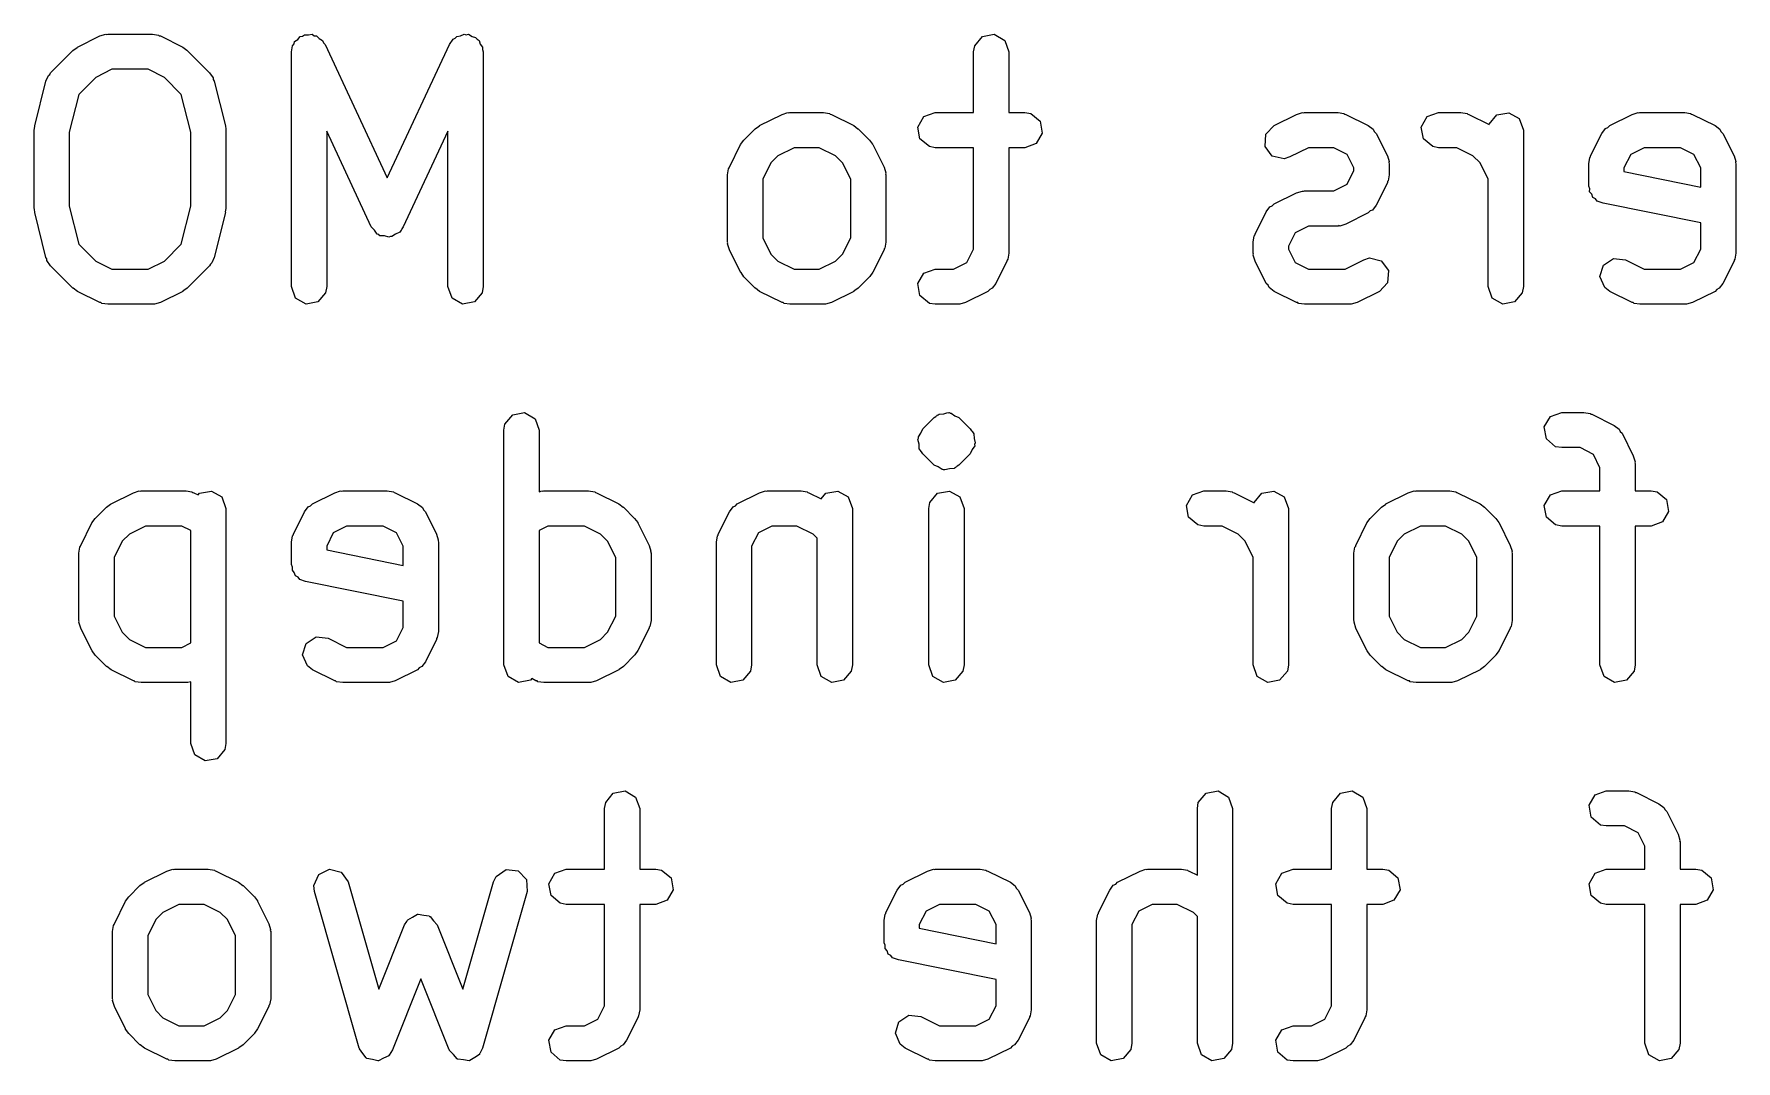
# Model space of a CAD drawing. Extents: x 127.8 to 175.4, y -127 to -66.7.
# Drawn here: x 146.93 to 154.18, y -107.68 to -103.31 of the extents above; entities that cross this region are included whole.
import ezdxf

# ---------------------------------------------------------------- set-up
doc = ezdxf.new("R2010")
doc.units = 0
doc.layers.add('BLACK', color=7, linetype='CONTINUOUS')

msp = doc.modelspace()

# ---------------------------------------------------------------- linework, layer by layer
at = {"layer": 'BLACK', "linetype": 'CONTINUOUS'}
for p, q in [((147.116, -103.364), (147.211, -103.316)), ((147.211, -103.316), (147.236, -103.309)), ((147.236, -103.309), (147.24, -103.31)), ((147.24, -103.31), (147.245, -103.308)), ((147.245, -103.308), (147.435, -103.308)), ((147.435, -103.308), (147.461, -103.313)), ((147.461, -103.313), (147.464, -103.316)), ((147.464, -103.316), (147.469, -103.316)), ((147.469, -103.316), (147.564, -103.364)), ((148.054, -103.331), (148.064, -103.318)), ((148.064, -103.318), (148.074, -103.317)), ((148.074, -103.317), (148.082, -103.311)), ((148.082, -103.311), (148.099, -103.312)), ((148.099, -103.312), (148.115, -103.309)), ((148.115, -103.309), (148.123, -103.315)), ((148.123, -103.315), (148.133, -103.315)), ((148.133, -103.315), (148.145, -103.327)), ((148.145, -103.327), (148.159, -103.335)), ((148.715, -103.33), (148.724, -103.326)), ((148.724, -103.326), (148.731, -103.318)), ((148.731, -103.318), (148.747, -103.316)), ((148.747, -103.316), (148.762, -103.309)), ((148.762, -103.309), (148.771, -103.311)), ((148.771, -103.311), (148.781, -103.309)), ((148.781, -103.309), (148.796, -103.318)), ((148.796, -103.318), (148.811, -103.322)), ((148.811, -103.322), (148.817, -103.33)), ((150.936, -103.358), (150.969, -103.318)), ((150.969, -103.318), (151.019, -103.309)), ((151.019, -103.309), (151.064, -103.335)), ((147.001, -103.473), (147.096, -103.378)), ((147.096, -103.378), (147.115, -103.365)), ((147.115, -103.365), (147.116, -103.364)), ((147.564, -103.364), (147.582, -103.377)), ((147.582, -103.377), (147.583, -103.378)), ((147.583, -103.378), (147.678, -103.473)), ((148.027, -103.383), (148.031, -103.358)), ((148.027, -104.383), (148.027, -103.383)), ((148.031, -103.358), (148.038, -103.35)), ((148.038, -103.35), (148.04, -103.34)), ((148.04, -103.34), (148.054, -103.331)), ((148.159, -103.335), (148.163, -103.345)), ((148.163, -103.345), (148.17, -103.352)), ((148.17, -103.352), (148.435, -103.92)), ((148.435, -103.92), (148.7, -103.352)), ((148.7, -103.352), (148.715, -103.33)), ((148.817, -103.33), (148.826, -103.335)), ((148.826, -103.335), (148.831, -103.351)), ((148.831, -103.351), (148.841, -103.364)), ((148.841, -103.364), (148.84, -103.374)), ((148.84, -103.374), (148.843, -103.383)), ((148.843, -103.383), (148.843, -104.383)), ((150.931, -103.383), (150.936, -103.358)), ((150.931, -103.642), (150.931, -103.383)), ((151.064, -103.335), (151.081, -103.383)), ((151.081, -103.383), (151.081, -103.642)), ((147.262, -103.458), (147.194, -103.493)), ((147.417, -103.458), (147.262, -103.458)), ((147.486, -103.493), (147.417, -103.458)), ((146.934, -103.699), (146.981, -103.508)), ((146.981, -103.508), (146.992, -103.484)), ((146.992, -103.484), (146.998, -103.48)), ((146.998, -103.48), (147.001, -103.473)), ((147.194, -103.493), (147.122, -103.565)), ((147.558, -103.565), (147.486, -103.493)), ((147.678, -103.473), (147.693, -103.495)), ((147.693, -103.495), (147.694, -103.502)), ((147.694, -103.502), (147.698, -103.508)), ((147.698, -103.508), (147.746, -103.699)), ((147.122, -103.565), (147.081, -103.726)), ((147.598, -103.726), (147.558, -103.565)), ((150.02, -103.697), (150.116, -103.65)), ((150.116, -103.65), (150.141, -103.642)), ((150.141, -103.642), (150.145, -103.643)), ((150.145, -103.643), (150.149, -103.642)), ((150.149, -103.642), (150.292, -103.642)), ((150.292, -103.642), (150.318, -103.646)), ((150.318, -103.646), (150.321, -103.649)), ((150.321, -103.649), (150.326, -103.65)), ((150.326, -103.65), (150.421, -103.697)), ((150.694, -103.704), (150.72, -103.659)), ((150.72, -103.659), (150.768, -103.642)), ((150.768, -103.642), (150.931, -103.642)), ((151.081, -103.642), (151.149, -103.642)), ((151.149, -103.642), (151.175, -103.646)), ((151.175, -103.646), (151.214, -103.679)), ((151.214, -103.679), (151.223, -103.73)), ((152.211, -103.697), (152.306, -103.65)), ((152.306, -103.65), (152.331, -103.642)), ((152.331, -103.642), (152.336, -103.643)), ((152.336, -103.643), (152.34, -103.642)), ((152.34, -103.642), (152.483, -103.642)), ((152.483, -103.642), (152.508, -103.646)), ((152.508, -103.646), (152.512, -103.649)), ((152.512, -103.649), (152.516, -103.65)), ((152.516, -103.65), (152.611, -103.697)), ((152.837, -103.704), (152.863, -103.659)), ((152.863, -103.659), (152.911, -103.642)), ((152.911, -103.642), (153.006, -103.642)), ((153.006, -103.642), (153.032, -103.646)), ((153.032, -103.646), (153.035, -103.649)), ((153.035, -103.649), (153.04, -103.65)), ((153.04, -103.65), (153.126, -103.693)), ((153.126, -103.691), (153.159, -103.652)), ((153.159, -103.652), (153.21, -103.643)), ((153.21, -103.643), (153.254, -103.668)), ((153.254, -103.668), (153.272, -103.717)), ((153.64, -103.697), (153.735, -103.65)), ((153.735, -103.65), (153.76, -103.642)), ((153.76, -103.642), (153.764, -103.643)), ((153.764, -103.643), (153.768, -103.642)), ((153.768, -103.642), (153.959, -103.642)), ((153.959, -103.642), (153.984, -103.646)), ((153.984, -103.646), (153.988, -103.649)), ((153.988, -103.649), (153.992, -103.65)), ((153.992, -103.65), (154.088, -103.697)), ((146.931, -103.717), (146.934, -103.702)), ((146.931, -104.05), (146.931, -103.717)), ((146.934, -103.702), (146.934, -103.699)), ((147.081, -103.726), (147.081, -104.041)), ((147.598, -104.041), (147.598, -103.726)), ((147.746, -103.699), (147.747, -103.713)), ((147.747, -103.713), (147.748, -103.717)), ((147.748, -103.717), (147.748, -104.05)), ((148.367, -104.129), (148.177, -103.721)), ((148.177, -103.721), (148.177, -104.383)), ((148.693, -103.721), (148.503, -104.129)), ((148.693, -104.383), (148.693, -103.721)), ((149.939, -103.778), (149.953, -103.76)), ((149.953, -103.759), (150.001, -103.711)), ((149.953, -103.76), (149.953, -103.759)), ((150.001, -103.711), (150.019, -103.698)), ((150.019, -103.698), (150.02, -103.697)), ((150.421, -103.697), (150.439, -103.711)), ((150.439, -103.711), (150.44, -103.711)), ((150.44, -103.711), (150.488, -103.759)), ((150.488, -103.759), (150.501, -103.777)), ((150.703, -103.754), (150.694, -103.704)), ((150.743, -103.787), (150.703, -103.754)), ((151.223, -103.73), (151.197, -103.774)), ((152.173, -103.786), (152.176, -103.734)), ((152.176, -103.734), (152.211, -103.697)), ((152.611, -103.697), (152.632, -103.713)), ((152.632, -103.713), (152.637, -103.723)), ((152.637, -103.723), (152.645, -103.731)), ((152.645, -103.731), (152.693, -103.826)), ((152.846, -103.754), (152.837, -103.704)), ((152.886, -103.787), (152.846, -103.754)), ((153.126, -103.693), (153.126, -103.691)), ((153.272, -103.717), (153.272, -104.383)), ((153.558, -103.826), (153.606, -103.731)), ((153.606, -103.731), (153.622, -103.71)), ((153.622, -103.71), (153.632, -103.705)), ((153.632, -103.705), (153.64, -103.697)), ((154.088, -103.697), (154.108, -103.713)), ((154.108, -103.713), (154.113, -103.723)), ((154.113, -103.723), (154.121, -103.731)), ((154.121, -103.731), (154.169, -103.826)), ((149.892, -103.874), (149.939, -103.778)), ((150.098, -103.826), (150.068, -103.856)), ((150.167, -103.792), (150.098, -103.826)), ((150.274, -103.792), (150.167, -103.792)), ((150.343, -103.826), (150.274, -103.792)), ((150.373, -103.856), (150.343, -103.826)), ((150.501, -103.777), (150.502, -103.778)), ((150.502, -103.778), (150.55, -103.874)), ((150.768, -103.792), (150.743, -103.787)), ((150.931, -103.792), (150.768, -103.792)), ((150.931, -104.223), (150.931, -103.792)), ((151.149, -103.792), (151.081, -103.792)), ((151.081, -103.792), (151.081, -104.241)), ((151.197, -103.774), (151.149, -103.792)), ((152.203, -103.827), (152.173, -103.786)), ((152.253, -103.839), (152.203, -103.827)), ((152.278, -103.831), (152.253, -103.839)), ((152.357, -103.792), (152.278, -103.831)), ((152.465, -103.792), (152.357, -103.792)), ((152.522, -103.82), (152.465, -103.792)), ((152.55, -103.877), (152.522, -103.82)), ((152.693, -103.826), (152.7, -103.851)), ((152.911, -103.792), (152.886, -103.787)), ((152.989, -103.792), (152.911, -103.792)), ((153.057, -103.826), (152.989, -103.792)), ((153.088, -103.856), (153.057, -103.826)), ((153.55, -103.86), (153.555, -103.834)), ((153.555, -103.834), (153.558, -103.83)), ((153.558, -103.83), (153.558, -103.826)), ((153.729, -103.82), (153.7, -103.877)), ((153.786, -103.792), (153.729, -103.82)), ((153.941, -103.792), (153.786, -103.792)), ((153.998, -103.82), (153.941, -103.792)), ((154.027, -103.877), (153.998, -103.82)), ((154.169, -103.826), (154.176, -103.851)), ((149.884, -103.907), (149.888, -103.882)), ((149.884, -104.193), (149.884, -103.907)), ((149.888, -103.882), (149.891, -103.878)), ((149.891, -103.878), (149.892, -103.874)), ((150.068, -103.856), (150.034, -103.925)), ((150.408, -103.925), (150.373, -103.856)), ((150.55, -103.874), (150.557, -103.899)), ((150.557, -103.899), (150.556, -103.903)), ((150.556, -103.903), (150.558, -103.907)), ((150.558, -103.907), (150.558, -104.193)), ((152.522, -103.947), (152.55, -103.889)), ((152.55, -103.889), (152.55, -103.877)), ((152.7, -103.907), (152.696, -103.933)), ((152.7, -103.851), (152.699, -103.855)), ((152.699, -103.855), (152.7, -103.86)), ((152.7, -103.86), (152.7, -103.907)), ((153.122, -103.925), (153.088, -103.856)), ((153.55, -103.955), (153.55, -103.86)), ((153.7, -103.877), (153.7, -103.893)), ((153.7, -103.893), (154.027, -103.959)), ((154.027, -103.959), (154.027, -103.877)), ((154.176, -103.851), (154.175, -103.855)), ((154.175, -103.855), (154.177, -103.86)), ((154.177, -103.86), (154.177, -104.241)), ((150.034, -103.925), (150.034, -104.175)), ((150.408, -104.175), (150.408, -103.925)), ((152.306, -103.983), (152.331, -103.976)), ((152.331, -103.976), (152.336, -103.977)), ((152.336, -103.977), (152.34, -103.975)), ((152.34, -103.975), (152.465, -103.975)), ((152.465, -103.975), (152.522, -103.947)), ((152.693, -103.941), (152.645, -104.036)), ((152.696, -103.933), (152.693, -103.936)), ((152.693, -103.936), (152.693, -103.941)), ((153.122, -104.383), (153.122, -103.925)), ((153.555, -103.966), (153.55, -103.955)), ((153.554, -103.979), (153.555, -103.966)), ((153.563, -103.99), (153.554, -103.979)), ((146.933, -104.053), (146.931, -104.05)), ((147.081, -104.041), (147.122, -104.202)), ((147.558, -104.202), (147.598, -104.041)), ((147.748, -104.05), (147.745, -104.065)), ((152.177, -104.064), (152.193, -104.043)), ((152.193, -104.043), (152.203, -104.039)), ((152.203, -104.039), (152.211, -104.031)), ((152.211, -104.031), (152.306, -103.983)), ((152.645, -104.036), (152.629, -104.057)), ((153.568, -104.003), (153.563, -103.99)), ((153.579, -104.009), (153.568, -104.003)), ((153.586, -104.019), (153.579, -104.009)), ((153.611, -104.028), (153.586, -104.019)), ((154.027, -104.112), (153.611, -104.028)), ((146.934, -104.068), (146.933, -104.053)), ((146.981, -104.259), (146.934, -104.068)), ((147.746, -104.068), (147.698, -104.259)), ((147.745, -104.065), (147.746, -104.068)), ((152.13, -104.159), (152.177, -104.064)), ((152.357, -104.125), (152.3, -104.154)), ((152.483, -104.125), (152.357, -104.125)), ((152.487, -104.123), (152.483, -104.125)), ((152.491, -104.125), (152.487, -104.123)), ((152.516, -104.117), (152.491, -104.125)), ((152.611, -104.069), (152.516, -104.117)), ((152.619, -104.061), (152.611, -104.069)), ((152.629, -104.057), (152.619, -104.061)), ((154.027, -104.223), (154.027, -104.112)), ((148.381, -104.143), (148.367, -104.129)), ((148.392, -104.159), (148.381, -104.143)), ((148.399, -104.161), (148.392, -104.159)), ((148.403, -104.166), (148.399, -104.161)), ((148.423, -104.167), (148.403, -104.166)), ((148.441, -104.172), (148.423, -104.167)), ((148.448, -104.169), (148.441, -104.172)), ((148.454, -104.17), (148.448, -104.169)), ((148.47, -104.159), (148.454, -104.17)), ((148.488, -104.151), (148.47, -104.159)), ((148.494, -104.143), (148.488, -104.151)), ((148.496, -104.141), (148.494, -104.143)), ((148.497, -104.137), (148.496, -104.141)), ((148.503, -104.129), (148.497, -104.137)), ((149.885, -104.197), (149.884, -104.193)), ((149.884, -104.201), (149.885, -104.197)), ((150.034, -104.175), (150.068, -104.244)), ((150.373, -104.244), (150.408, -104.175)), ((150.558, -104.193), (150.553, -104.219)), ((152.122, -104.193), (152.126, -104.167)), ((152.122, -104.241), (152.122, -104.193)), ((152.126, -104.167), (152.129, -104.164)), ((152.129, -104.164), (152.13, -104.159)), ((152.3, -104.154), (152.272, -104.211)), ((146.985, -104.265), (146.981, -104.259)), ((146.986, -104.272), (146.985, -104.265)), ((147.122, -104.202), (147.194, -104.274)), ((147.486, -104.274), (147.558, -104.202)), ((147.698, -104.259), (147.688, -104.282)), ((149.892, -104.226), (149.884, -104.201)), ((149.939, -104.322), (149.892, -104.226)), ((150.068, -104.244), (150.098, -104.274)), ((150.343, -104.274), (150.373, -104.244)), ((150.55, -104.226), (150.502, -104.322)), ((150.553, -104.219), (150.55, -104.222)), ((150.55, -104.222), (150.55, -104.226)), ((150.903, -104.28), (150.931, -104.223)), ((151.077, -104.266), (151.074, -104.27)), ((151.081, -104.241), (151.077, -104.266)), ((152.123, -104.245), (152.122, -104.241)), ((152.122, -104.249), (152.123, -104.245)), ((152.13, -104.274), (152.122, -104.249)), ((152.272, -104.211), (152.272, -104.223)), ((152.272, -104.223), (152.3, -104.28)), ((152.513, -104.308), (152.592, -104.269)), ((152.592, -104.269), (152.617, -104.261)), ((152.617, -104.261), (152.667, -104.273)), ((153.613, -104.291), (153.656, -104.263)), ((153.656, -104.263), (153.707, -104.269)), ((153.707, -104.269), (153.786, -104.308)), ((153.998, -104.28), (154.027, -104.223)), ((154.172, -104.266), (154.169, -104.27)), ((154.177, -104.241), (154.172, -104.266)), ((147.001, -104.294), (146.986, -104.272)), ((147.096, -104.389), (147.001, -104.294)), ((147.194, -104.274), (147.262, -104.308)), ((147.262, -104.308), (147.417, -104.308)), ((147.417, -104.308), (147.486, -104.274)), ((147.678, -104.294), (147.583, -104.389)), ((147.682, -104.287), (147.678, -104.294)), ((147.688, -104.282), (147.682, -104.287)), ((149.941, -104.323), (149.939, -104.322)), ((149.953, -104.341), (149.941, -104.323)), ((150.001, -104.389), (149.953, -104.341)), ((150.098, -104.274), (150.167, -104.308)), ((150.167, -104.308), (150.274, -104.308)), ((150.274, -104.308), (150.343, -104.274)), ((150.488, -104.341), (150.44, -104.389)), ((150.489, -104.34), (150.488, -104.341)), ((150.502, -104.322), (150.489, -104.34)), ((150.694, -104.37), (150.72, -104.326)), ((150.72, -104.326), (150.768, -104.308)), ((150.768, -104.308), (150.846, -104.308)), ((150.846, -104.308), (150.903, -104.28)), ((151.073, -104.274), (151.026, -104.369)), ((151.074, -104.27), (151.073, -104.274)), ((152.177, -104.369), (152.13, -104.274)), ((152.3, -104.28), (152.357, -104.308)), ((152.357, -104.308), (152.513, -104.308)), ((152.667, -104.273), (152.697, -104.314)), ((152.697, -104.314), (152.694, -104.366)), ((153.598, -104.34), (153.613, -104.291)), ((153.619, -104.387), (153.598, -104.34)), ((153.786, -104.308), (153.941, -104.308)), ((153.941, -104.308), (153.998, -104.28)), ((154.169, -104.274), (154.121, -104.369)), ((154.169, -104.27), (154.169, -104.274)), ((147.098, -104.389), (147.096, -104.389)), ((147.116, -104.403), (147.098, -104.389)), ((147.211, -104.45), (147.116, -104.403)), ((147.564, -104.403), (147.469, -104.45)), ((147.565, -104.402), (147.564, -104.403)), ((147.583, -104.389), (147.565, -104.402)), ((148.044, -104.432), (148.027, -104.383)), ((148.172, -104.409), (148.139, -104.448)), ((148.177, -104.383), (148.172, -104.409)), ((148.711, -104.432), (148.693, -104.383)), ((148.839, -104.409), (148.806, -104.448)), ((148.843, -104.383), (148.839, -104.409)), ((150.002, -104.389), (150.001, -104.389)), ((150.02, -104.403), (150.002, -104.389)), ((150.116, -104.45), (150.02, -104.403)), ((150.421, -104.403), (150.326, -104.45)), ((150.422, -104.402), (150.421, -104.403)), ((150.44, -104.389), (150.422, -104.402)), ((150.703, -104.421), (150.694, -104.37)), ((150.992, -104.403), (150.897, -104.45)), ((151, -104.395), (150.992, -104.403)), ((151.01, -104.39), (151, -104.395)), ((151.026, -104.369), (151.01, -104.39)), ((152.186, -104.377), (152.177, -104.369)), ((152.19, -104.387), (152.186, -104.377)), ((152.211, -104.403), (152.19, -104.387)), ((152.306, -104.45), (152.211, -104.403)), ((152.659, -104.403), (152.564, -104.45)), ((152.694, -104.366), (152.659, -104.403)), ((153.139, -104.432), (153.122, -104.383)), ((153.267, -104.409), (153.234, -104.448)), ((153.272, -104.383), (153.267, -104.409)), ((153.64, -104.403), (153.619, -104.387)), ((153.735, -104.45), (153.64, -104.403)), ((154.088, -104.403), (153.992, -104.45)), ((154.095, -104.395), (154.088, -104.403)), ((154.106, -104.39), (154.095, -104.395)), ((154.121, -104.369), (154.106, -104.39)), ((147.215, -104.451), (147.211, -104.45)), ((147.219, -104.454), (147.215, -104.451)), ((147.245, -104.458), (147.219, -104.454)), ((147.435, -104.458), (147.245, -104.458)), ((147.439, -104.457), (147.435, -104.458)), ((147.444, -104.458), (147.439, -104.457)), ((147.469, -104.45), (147.444, -104.458)), ((148.089, -104.457), (148.044, -104.432)), ((148.139, -104.448), (148.089, -104.457)), ((148.755, -104.457), (148.711, -104.432)), ((148.806, -104.448), (148.755, -104.457)), ((150.12, -104.451), (150.116, -104.45)), ((150.124, -104.454), (150.12, -104.451)), ((150.149, -104.458), (150.124, -104.454)), ((150.292, -104.458), (150.149, -104.458)), ((150.296, -104.457), (150.292, -104.458)), ((150.301, -104.458), (150.296, -104.457)), ((150.326, -104.45), (150.301, -104.458)), ((150.743, -104.454), (150.703, -104.421)), ((150.768, -104.458), (150.743, -104.454)), ((150.864, -104.458), (150.768, -104.458)), ((150.868, -104.457), (150.864, -104.458)), ((150.872, -104.458), (150.868, -104.457)), ((150.897, -104.45), (150.872, -104.458)), ((152.311, -104.451), (152.306, -104.45)), ((152.314, -104.454), (152.311, -104.451)), ((152.34, -104.458), (152.314, -104.454)), ((152.53, -104.458), (152.34, -104.458)), ((152.534, -104.457), (152.53, -104.458)), ((152.539, -104.458), (152.534, -104.457)), ((152.564, -104.45), (152.539, -104.458)), ((153.184, -104.457), (153.139, -104.432)), ((153.234, -104.448), (153.184, -104.457)), ((153.739, -104.451), (153.735, -104.45)), ((153.743, -104.454), (153.739, -104.451)), ((153.768, -104.458), (153.743, -104.454)), ((153.959, -104.458), (153.768, -104.458)), ((153.963, -104.457), (153.959, -104.458)), ((153.967, -104.458), (153.963, -104.457)), ((153.992, -104.45), (153.967, -104.458)), ((148.969, -104.928), (149.019, -104.919)), ((149.019, -104.919), (149.064, -104.945)), ((150.804, -104.924), (150.822, -104.919)), ((150.822, -104.919), (150.826, -104.92)), ((150.826, -104.92), (150.829, -104.919)), ((150.829, -104.919), (150.832, -104.921)), ((150.832, -104.921), (150.835, -104.921)), ((150.835, -104.921), (150.851, -104.932)), ((153.387, -104.936), (153.435, -104.918)), ((153.435, -104.918), (153.53, -104.918)), ((153.53, -104.918), (153.556, -104.923)), ((148.931, -104.993), (148.936, -104.968)), ((148.931, -105.993), (148.931, -104.993)), ((148.936, -104.968), (148.969, -104.928)), ((149.064, -104.945), (149.081, -104.993)), ((149.081, -104.993), (149.081, -105.256)), ((150.707, -105.006), (150.715, -104.988)), ((150.715, -104.988), (150.763, -104.94)), ((150.763, -104.94), (150.771, -104.935)), ((150.771, -104.935), (150.773, -104.932)), ((150.773, -104.932), (150.776, -104.931)), ((150.776, -104.931), (150.778, -104.928)), ((150.776, -104.931), (150.776, -104.931)), ((150.778, -104.928), (150.78, -104.928)), ((150.78, -104.928), (150.784, -104.925)), ((150.784, -104.925), (150.804, -104.924)), ((150.851, -104.932), (150.869, -104.94)), ((150.869, -104.94), (150.917, -104.988)), ((150.917, -104.988), (150.922, -104.996)), ((153.361, -104.98), (153.387, -104.936)), ((153.37, -105.031), (153.361, -104.98)), ((153.556, -104.923), (153.559, -104.926)), ((153.559, -104.926), (153.564, -104.926)), ((153.564, -104.926), (153.659, -104.974)), ((153.659, -104.974), (153.68, -104.989)), ((153.68, -104.989), (153.684, -105)), ((150.694, -105.034), (150.696, -105.028)), ((150.699, -105.053), (150.694, -105.034)), ((150.696, -105.022), (150.707, -105.006)), ((150.696, -105.028), (150.696, -105.022)), ((150.7, -105.073), (150.699, -105.053)), ((150.922, -104.996), (150.925, -104.998)), ((150.925, -104.998), (150.926, -105.001)), ((150.936, -105.06), (150.925, -105.076)), ((150.926, -105.001), (150.932, -105.009)), ((150.932, -105.009), (150.933, -105.029)), ((150.933, -105.029), (150.938, -105.048)), ((150.938, -105.048), (150.935, -105.054)), ((150.935, -105.054), (150.936, -105.06)), ((153.409, -105.064), (153.37, -105.031)), ((153.435, -105.068), (153.409, -105.064)), ((153.684, -105), (153.693, -105.007)), ((153.693, -105.007), (153.74, -105.103)), ((150.706, -105.081), (150.7, -105.073)), ((150.707, -105.084), (150.706, -105.081)), ((150.71, -105.086), (150.707, -105.084)), ((150.715, -105.094), (150.71, -105.086)), ((150.763, -105.142), (150.715, -105.094)), ((150.917, -105.094), (150.869, -105.142)), ((150.925, -105.076), (150.917, -105.094)), ((153.513, -105.068), (153.435, -105.068)), ((153.57, -105.097), (153.513, -105.068)), ((153.598, -105.154), (153.57, -105.097)), ((153.74, -105.103), (153.748, -105.128)), ((153.748, -105.128), (153.747, -105.132)), ((153.747, -105.132), (153.748, -105.136)), ((153.748, -105.136), (153.748, -105.252)), ((150.781, -105.15), (150.763, -105.142)), ((150.797, -105.161), (150.781, -105.15)), ((150.8, -105.161), (150.797, -105.161)), ((150.803, -105.162), (150.8, -105.161)), ((150.806, -105.162), (150.803, -105.162)), ((150.809, -105.163), (150.806, -105.162)), ((150.828, -105.158), (150.809, -105.163)), ((150.848, -105.157), (150.828, -105.158)), ((150.851, -105.154), (150.848, -105.157)), ((150.853, -105.154), (150.851, -105.154)), ((150.856, -105.151), (150.853, -105.154)), ((150.859, -105.15), (150.856, -105.151)), ((150.856, -105.151), (150.856, -105.151)), ((150.861, -105.147), (150.859, -105.15)), ((150.869, -105.142), (150.861, -105.147)), ((153.598, -105.252), (153.598, -105.154)), ((147.259, -105.307), (147.354, -105.26)), ((147.354, -105.26), (147.379, -105.252)), ((147.379, -105.252), (147.383, -105.253)), ((147.383, -105.253), (147.387, -105.252)), ((147.387, -105.252), (147.578, -105.252)), ((147.578, -105.252), (147.603, -105.256)), ((147.603, -105.256), (147.607, -105.259)), ((147.607, -105.259), (147.611, -105.26)), ((147.611, -105.26), (147.63, -105.269)), ((147.63, -105.269), (147.636, -105.262)), ((147.636, -105.262), (147.686, -105.253)), ((147.686, -105.253), (147.731, -105.278)), ((147.731, -105.278), (147.748, -105.327)), ((148.116, -105.307), (148.211, -105.26)), ((148.211, -105.26), (148.236, -105.252)), ((148.236, -105.252), (148.24, -105.253)), ((148.24, -105.253), (148.245, -105.252)), ((148.245, -105.252), (148.435, -105.252)), ((148.435, -105.252), (148.461, -105.256)), ((148.461, -105.256), (148.464, -105.259)), ((148.464, -105.259), (148.469, -105.26)), ((148.469, -105.26), (148.564, -105.307)), ((149.081, -105.256), (149.093, -105.252)), ((149.093, -105.252), (149.097, -105.253)), ((149.097, -105.253), (149.102, -105.252)), ((149.102, -105.252), (149.292, -105.252)), ((149.292, -105.252), (149.318, -105.256)), ((149.318, -105.256), (149.321, -105.259)), ((149.321, -105.259), (149.326, -105.26)), ((149.326, -105.26), (149.421, -105.307)), ((149.925, -105.307), (150.02, -105.26)), ((150.02, -105.26), (150.045, -105.252)), ((150.045, -105.252), (150.05, -105.253)), ((150.05, -105.253), (150.054, -105.252)), ((150.054, -105.252), (150.197, -105.252)), ((150.197, -105.252), (150.223, -105.256)), ((150.223, -105.256), (150.226, -105.259)), ((150.226, -105.259), (150.23, -105.26)), ((150.23, -105.26), (150.282, -105.286)), ((150.282, -105.286), (150.302, -105.262)), ((150.302, -105.262), (150.353, -105.253)), ((150.353, -105.253), (150.397, -105.278)), ((150.397, -105.278), (150.415, -105.327)), ((150.745, -105.301), (150.778, -105.262)), ((150.778, -105.262), (150.829, -105.253)), ((150.829, -105.253), (150.873, -105.278)), ((150.873, -105.278), (150.891, -105.327)), ((151.837, -105.314), (151.863, -105.269)), ((151.863, -105.269), (151.911, -105.252)), ((151.911, -105.252), (152.006, -105.252)), ((152.006, -105.252), (152.032, -105.256)), ((152.032, -105.256), (152.035, -105.259)), ((152.035, -105.259), (152.04, -105.26)), ((152.04, -105.26), (152.126, -105.303)), ((152.126, -105.301), (152.159, -105.262)), ((152.159, -105.262), (152.21, -105.253)), ((152.21, -105.253), (152.254, -105.278)), ((152.254, -105.278), (152.272, -105.327)), ((152.687, -105.307), (152.782, -105.26)), ((152.782, -105.26), (152.807, -105.252)), ((152.807, -105.252), (152.812, -105.253)), ((152.812, -105.253), (152.816, -105.252)), ((152.816, -105.252), (152.959, -105.252)), ((152.959, -105.252), (152.984, -105.256)), ((152.984, -105.256), (152.988, -105.259)), ((152.988, -105.259), (152.992, -105.26)), ((152.992, -105.26), (153.088, -105.307)), ((153.361, -105.314), (153.387, -105.269)), ((153.387, -105.269), (153.435, -105.252)), ((153.435, -105.252), (153.598, -105.252)), ((153.748, -105.252), (153.816, -105.252)), ((153.816, -105.252), (153.842, -105.256)), ((153.842, -105.256), (153.881, -105.289)), ((147.191, -105.369), (147.239, -105.321)), ((147.239, -105.321), (147.257, -105.308)), ((147.257, -105.308), (147.259, -105.307)), ((147.748, -105.327), (147.748, -106.327)), ((148.035, -105.436), (148.082, -105.341)), ((148.082, -105.341), (148.098, -105.32)), ((148.098, -105.32), (148.108, -105.315)), ((148.108, -105.315), (148.116, -105.307)), ((148.564, -105.307), (148.585, -105.323)), ((148.585, -105.323), (148.589, -105.333)), ((148.589, -105.333), (148.597, -105.341)), ((148.597, -105.341), (148.645, -105.436)), ((149.421, -105.307), (149.439, -105.321)), ((149.439, -105.321), (149.44, -105.321)), ((149.44, -105.321), (149.488, -105.369)), ((149.844, -105.436), (149.892, -105.341)), ((149.892, -105.341), (149.907, -105.32)), ((149.907, -105.32), (149.918, -105.315)), ((149.918, -105.315), (149.925, -105.307)), ((150.415, -105.327), (150.415, -105.993)), ((150.741, -105.327), (150.745, -105.301)), ((150.741, -105.993), (150.741, -105.327)), ((150.891, -105.327), (150.891, -105.993)), ((151.846, -105.364), (151.837, -105.314)), ((152.126, -105.303), (152.126, -105.301)), ((152.272, -105.327), (152.272, -105.993)), ((152.62, -105.369), (152.668, -105.321)), ((152.668, -105.321), (152.686, -105.308)), ((152.686, -105.308), (152.687, -105.307)), ((153.088, -105.307), (153.106, -105.321)), ((153.106, -105.321), (153.107, -105.321)), ((153.107, -105.321), (153.155, -105.369)), ((153.37, -105.364), (153.361, -105.314)), ((153.89, -105.34), (153.864, -105.384)), ((153.881, -105.289), (153.89, -105.34)), ((147.13, -105.484), (147.177, -105.388)), ((147.177, -105.388), (147.191, -105.37)), ((147.191, -105.37), (147.191, -105.369)), ((147.405, -105.402), (147.337, -105.436)), ((147.56, -105.402), (147.405, -105.402)), ((147.598, -105.421), (147.56, -105.402)), ((147.598, -105.899), (147.598, -105.421)), ((148.262, -105.402), (148.205, -105.43)), ((148.417, -105.402), (148.262, -105.402)), ((148.474, -105.43), (148.417, -105.402)), ((149.119, -105.402), (149.081, -105.421)), ((149.081, -105.421), (149.081, -105.899)), ((149.274, -105.402), (149.119, -105.402)), ((149.343, -105.436), (149.274, -105.402)), ((149.488, -105.369), (149.501, -105.387)), ((149.501, -105.387), (149.502, -105.388)), ((149.502, -105.388), (149.55, -105.484)), ((150.072, -105.402), (150.015, -105.43)), ((150.179, -105.402), (150.072, -105.402)), ((150.248, -105.436), (150.179, -105.402)), ((151.886, -105.397), (151.846, -105.364)), ((151.911, -105.402), (151.886, -105.397)), ((151.989, -105.402), (151.911, -105.402)), ((152.057, -105.436), (151.989, -105.402)), ((152.558, -105.484), (152.606, -105.388)), ((152.606, -105.388), (152.619, -105.37)), ((152.619, -105.37), (152.62, -105.369)), ((152.834, -105.402), (152.765, -105.436)), ((152.941, -105.402), (152.834, -105.402)), ((153.01, -105.436), (152.941, -105.402)), ((153.155, -105.369), (153.168, -105.387)), ((153.168, -105.387), (153.169, -105.388)), ((153.169, -105.388), (153.216, -105.484)), ((153.409, -105.397), (153.37, -105.364)), ((153.435, -105.402), (153.409, -105.397)), ((153.598, -105.402), (153.435, -105.402)), ((153.598, -105.993), (153.598, -105.402)), ((153.816, -105.402), (153.748, -105.402)), ((153.748, -105.402), (153.748, -105.993)), ((153.864, -105.384), (153.816, -105.402)), ((147.122, -105.517), (147.126, -105.492)), ((147.126, -105.492), (147.129, -105.488)), ((147.129, -105.488), (147.13, -105.484)), ((147.306, -105.466), (147.272, -105.535)), ((147.337, -105.436), (147.306, -105.466)), ((148.027, -105.47), (148.031, -105.444)), ((148.027, -105.565), (148.027, -105.47)), ((148.031, -105.444), (148.034, -105.44)), ((148.034, -105.44), (148.035, -105.436)), ((148.205, -105.43), (148.177, -105.487)), ((148.177, -105.487), (148.177, -105.503)), ((148.503, -105.487), (148.474, -105.43)), ((148.503, -105.569), (148.503, -105.487)), ((148.645, -105.436), (148.652, -105.461)), ((148.652, -105.461), (148.651, -105.465)), ((148.651, -105.465), (148.653, -105.47)), ((148.653, -105.47), (148.653, -105.851)), ((149.373, -105.466), (149.343, -105.436)), ((149.408, -105.535), (149.373, -105.466)), ((149.55, -105.484), (149.557, -105.509)), ((149.836, -105.47), (149.841, -105.444)), ((149.836, -105.993), (149.836, -105.47)), ((149.841, -105.444), (149.844, -105.44)), ((149.844, -105.44), (149.844, -105.436)), ((150.015, -105.43), (149.986, -105.487)), ((149.986, -105.487), (149.986, -105.993)), ((150.265, -105.453), (150.248, -105.436)), ((150.265, -105.993), (150.265, -105.453)), ((152.088, -105.466), (152.057, -105.436)), ((152.122, -105.535), (152.088, -105.466)), ((152.55, -105.517), (152.555, -105.492)), ((152.555, -105.492), (152.558, -105.488)), ((152.558, -105.488), (152.558, -105.484)), ((152.735, -105.466), (152.7, -105.535)), ((152.765, -105.436), (152.735, -105.466)), ((153.04, -105.466), (153.01, -105.436)), ((153.074, -105.535), (153.04, -105.466)), ((153.216, -105.484), (153.224, -105.509)), ((147.122, -105.803), (147.122, -105.517)), ((147.272, -105.535), (147.272, -105.785)), ((148.031, -105.576), (148.027, -105.565)), ((148.177, -105.503), (148.503, -105.569)), ((149.408, -105.785), (149.408, -105.535)), ((149.557, -105.509), (149.556, -105.513)), ((149.556, -105.513), (149.558, -105.517)), ((149.558, -105.517), (149.558, -105.803)), ((152.122, -105.993), (152.122, -105.535)), ((152.55, -105.803), (152.55, -105.517)), ((152.7, -105.535), (152.7, -105.785)), ((153.074, -105.785), (153.074, -105.535)), ((153.224, -105.509), (153.223, -105.513)), ((153.223, -105.513), (153.224, -105.517)), ((153.224, -105.517), (153.224, -105.803)), ((148.031, -105.589), (148.031, -105.576)), ((148.039, -105.6), (148.031, -105.589)), ((148.044, -105.613), (148.039, -105.6)), ((148.055, -105.619), (148.044, -105.613)), ((148.063, -105.629), (148.055, -105.619)), ((148.087, -105.638), (148.063, -105.629)), ((148.503, -105.722), (148.087, -105.638)), ((147.272, -105.785), (147.306, -105.854)), ((148.503, -105.833), (148.503, -105.722)), ((149.373, -105.854), (149.408, -105.785)), ((152.7, -105.785), (152.735, -105.854)), ((153.04, -105.854), (153.074, -105.785)), ((147.123, -105.807), (147.122, -105.803)), ((147.122, -105.811), (147.123, -105.807)), ((147.13, -105.836), (147.122, -105.811)), ((147.177, -105.932), (147.13, -105.836)), ((147.306, -105.854), (147.337, -105.884)), ((148.474, -105.89), (148.503, -105.833)), ((148.653, -105.851), (148.648, -105.876)), ((149.343, -105.884), (149.373, -105.854)), ((149.55, -105.836), (149.502, -105.932)), ((149.553, -105.829), (149.55, -105.832)), ((149.55, -105.832), (149.55, -105.836)), ((149.558, -105.803), (149.553, -105.829)), ((152.552, -105.807), (152.55, -105.803)), ((152.551, -105.811), (152.552, -105.807)), ((152.558, -105.836), (152.551, -105.811)), ((152.606, -105.932), (152.558, -105.836)), ((152.735, -105.854), (152.765, -105.884)), ((153.01, -105.884), (153.04, -105.854)), ((153.216, -105.836), (153.169, -105.932)), ((153.217, -105.832), (153.216, -105.836)), ((153.22, -105.829), (153.217, -105.832)), ((153.224, -105.803), (153.22, -105.829)), ((147.179, -105.933), (147.177, -105.932)), ((147.191, -105.951), (147.179, -105.933)), ((147.337, -105.884), (147.405, -105.918)), ((147.405, -105.918), (147.56, -105.918)), ((147.56, -105.918), (147.598, -105.899)), ((148.074, -105.95), (148.089, -105.901)), ((148.089, -105.901), (148.132, -105.873)), ((148.132, -105.873), (148.183, -105.879)), ((148.183, -105.879), (148.262, -105.918)), ((148.262, -105.918), (148.417, -105.918)), ((148.417, -105.918), (148.474, -105.89)), ((148.645, -105.884), (148.597, -105.979)), ((148.648, -105.876), (148.645, -105.88)), ((148.645, -105.88), (148.645, -105.884)), ((149.081, -105.899), (149.119, -105.918)), ((149.119, -105.918), (149.274, -105.918)), ((149.274, -105.918), (149.343, -105.884)), ((149.502, -105.932), (149.489, -105.95)), ((152.607, -105.933), (152.606, -105.932)), ((152.62, -105.951), (152.607, -105.933)), ((152.765, -105.884), (152.834, -105.918)), ((152.834, -105.918), (152.941, -105.918)), ((152.941, -105.918), (153.01, -105.884)), ((153.169, -105.932), (153.155, -105.95)), ((147.239, -105.999), (147.191, -105.951)), ((147.241, -105.999), (147.239, -105.999)), ((147.259, -106.013), (147.241, -105.999)), ((148.095, -105.997), (148.074, -105.95)), ((148.116, -106.013), (148.095, -105.997)), ((148.571, -106.005), (148.564, -106.013)), ((148.582, -106), (148.571, -106.005)), ((148.597, -105.979), (148.582, -106)), ((148.949, -106.042), (148.931, -105.993)), ((149.44, -105.999), (149.422, -106.012)), ((149.488, -105.951), (149.44, -105.999)), ((149.489, -105.95), (149.488, -105.951)), ((149.854, -106.042), (149.836, -105.993)), ((149.986, -105.993), (149.982, -106.019)), ((150.282, -106.042), (150.265, -105.993)), ((150.415, -105.993), (150.41, -106.019)), ((150.758, -106.042), (150.741, -105.993)), ((150.891, -105.993), (150.886, -106.019)), ((152.139, -106.042), (152.122, -105.993)), ((152.272, -105.993), (152.267, -106.019)), ((152.668, -105.999), (152.62, -105.951)), ((152.669, -105.999), (152.668, -105.999)), ((152.687, -106.013), (152.669, -105.999)), ((153.107, -105.999), (153.089, -106.012)), ((153.155, -105.951), (153.107, -105.999)), ((153.155, -105.95), (153.155, -105.951)), ((153.616, -106.042), (153.598, -105.993)), ((153.748, -105.993), (153.744, -106.019)), ((147.354, -106.06), (147.259, -106.013)), ((147.358, -106.061), (147.354, -106.06)), ((147.362, -106.064), (147.358, -106.061)), ((147.387, -106.068), (147.362, -106.064)), ((147.578, -106.068), (147.387, -106.068)), ((147.582, -106.067), (147.578, -106.068)), ((147.586, -106.068), (147.582, -106.067)), ((147.598, -106.064), (147.586, -106.068)), ((147.598, -106.327), (147.598, -106.064)), ((148.211, -106.06), (148.116, -106.013)), ((148.215, -106.061), (148.211, -106.06)), ((148.219, -106.064), (148.215, -106.061)), ((148.245, -106.068), (148.219, -106.064)), ((148.435, -106.068), (148.245, -106.068)), ((148.439, -106.067), (148.435, -106.068)), ((148.444, -106.068), (148.439, -106.067)), ((148.469, -106.06), (148.444, -106.068)), ((148.564, -106.013), (148.469, -106.06)), ((148.993, -106.067), (148.949, -106.042)), ((149.044, -106.058), (148.993, -106.067)), ((149.05, -106.051), (149.044, -106.058)), ((149.068, -106.06), (149.05, -106.051)), ((149.073, -106.061), (149.068, -106.06)), ((149.076, -106.064), (149.073, -106.061)), ((149.102, -106.068), (149.076, -106.064)), ((149.292, -106.068), (149.102, -106.068)), ((149.296, -106.067), (149.292, -106.068)), ((149.301, -106.068), (149.296, -106.067)), ((149.326, -106.06), (149.301, -106.068)), ((149.421, -106.013), (149.326, -106.06)), ((149.422, -106.012), (149.421, -106.013)), ((149.898, -106.067), (149.854, -106.042)), ((149.949, -106.058), (149.898, -106.067)), ((149.982, -106.019), (149.949, -106.058)), ((150.327, -106.067), (150.282, -106.042)), ((150.377, -106.058), (150.327, -106.067)), ((150.41, -106.019), (150.377, -106.058)), ((150.803, -106.067), (150.758, -106.042)), ((150.853, -106.058), (150.803, -106.067)), ((150.886, -106.019), (150.853, -106.058)), ((152.184, -106.067), (152.139, -106.042)), ((152.234, -106.058), (152.184, -106.067)), ((152.267, -106.019), (152.234, -106.058)), ((152.782, -106.06), (152.687, -106.013)), ((152.787, -106.061), (152.782, -106.06)), ((152.79, -106.064), (152.787, -106.061)), ((152.816, -106.068), (152.79, -106.064)), ((152.959, -106.068), (152.816, -106.068)), ((152.963, -106.067), (152.959, -106.068)), ((152.967, -106.068), (152.963, -106.067)), ((152.992, -106.06), (152.967, -106.068)), ((153.088, -106.013), (152.992, -106.06)), ((153.089, -106.012), (153.088, -106.013)), ((153.66, -106.067), (153.616, -106.042)), ((153.711, -106.058), (153.66, -106.067)), ((153.744, -106.019), (153.711, -106.058)), ((147.616, -106.375), (147.598, -106.327)), ((147.744, -106.352), (147.711, -106.392)), ((147.748, -106.327), (147.744, -106.352)), ((147.66, -106.401), (147.616, -106.375)), ((147.711, -106.392), (147.66, -106.401)), ((149.36, -106.603), (149.365, -106.578)), ((149.365, -106.578), (149.397, -106.538)), ((149.397, -106.538), (149.448, -106.529)), ((149.448, -106.529), (149.492, -106.555)), ((149.492, -106.555), (149.51, -106.603)), ((151.884, -106.603), (151.888, -106.578)), ((151.888, -106.578), (151.921, -106.538)), ((151.921, -106.538), (151.972, -106.529)), ((151.972, -106.529), (152.016, -106.555)), ((152.016, -106.555), (152.034, -106.603)), ((152.455, -106.603), (152.46, -106.578)), ((152.46, -106.578), (152.493, -106.538)), ((152.493, -106.538), (152.543, -106.529)), ((152.543, -106.529), (152.588, -106.555)), ((152.588, -106.555), (152.605, -106.603)), ((153.552, -106.59), (153.577, -106.546)), ((153.577, -106.546), (153.625, -106.528)), ((153.625, -106.528), (153.721, -106.528)), ((153.721, -106.528), (153.746, -106.533)), ((153.746, -106.533), (153.75, -106.536)), ((153.75, -106.536), (153.754, -106.536)), ((153.754, -106.536), (153.849, -106.584)), ((153.849, -106.584), (153.87, -106.599)), ((149.36, -106.862), (149.36, -106.603)), ((149.51, -106.603), (149.51, -106.862)), ((151.884, -106.887), (151.884, -106.603)), ((152.034, -106.603), (152.034, -107.603)), ((152.455, -106.862), (152.455, -106.603)), ((152.605, -106.603), (152.605, -106.862)), ((153.561, -106.641), (153.552, -106.59)), ((153.6, -106.674), (153.561, -106.641)), ((153.87, -106.599), (153.875, -106.61)), ((153.875, -106.61), (153.883, -106.617)), ((153.883, -106.617), (153.931, -106.713)), ((153.625, -106.678), (153.6, -106.674)), ((153.703, -106.678), (153.625, -106.678)), ((153.76, -106.707), (153.703, -106.678)), ((153.789, -106.764), (153.76, -106.707)), ((153.931, -106.713), (153.938, -106.738)), ((153.789, -106.862), (153.789, -106.764)), ((153.938, -106.738), (153.937, -106.742)), ((153.937, -106.742), (153.939, -106.746)), ((153.939, -106.746), (153.939, -106.862)), ((147.401, -106.917), (147.497, -106.87)), ((147.497, -106.87), (147.522, -106.862)), ((147.522, -106.862), (147.526, -106.863)), ((147.526, -106.863), (147.53, -106.862)), ((147.53, -106.862), (147.673, -106.862)), ((147.673, -106.862), (147.699, -106.866)), ((147.699, -106.866), (147.702, -106.869)), ((147.702, -106.869), (147.707, -106.87)), ((147.707, -106.87), (147.802, -106.917)), ((148.143, -106.885), (148.189, -106.862)), ((148.189, -106.862), (148.239, -106.875)), ((148.239, -106.875), (148.269, -106.916)), ((148.898, -106.893), (148.941, -106.864)), ((148.941, -106.864), (148.992, -106.869)), ((148.992, -106.869), (149.027, -106.906)), ((149.149, -106.879), (149.197, -106.862)), ((149.197, -106.862), (149.36, -106.862)), ((149.51, -106.862), (149.578, -106.862)), ((149.578, -106.862), (149.603, -106.866)), ((149.603, -106.866), (149.643, -106.899)), ((150.64, -106.917), (150.735, -106.87)), ((150.735, -106.87), (150.76, -106.862)), ((150.76, -106.862), (150.764, -106.863)), ((150.764, -106.863), (150.768, -106.862)), ((150.768, -106.862), (150.959, -106.862)), ((150.959, -106.862), (150.984, -106.866)), ((150.984, -106.866), (150.988, -106.869)), ((150.988, -106.869), (150.992, -106.87)), ((150.992, -106.87), (151.088, -106.917)), ((151.544, -106.917), (151.64, -106.87)), ((151.64, -106.87), (151.665, -106.862)), ((151.665, -106.862), (151.669, -106.863)), ((151.669, -106.863), (151.673, -106.862)), ((151.673, -106.862), (151.816, -106.862)), ((151.816, -106.862), (151.842, -106.866)), ((151.842, -106.866), (151.845, -106.869)), ((151.845, -106.869), (151.849, -106.87)), ((151.849, -106.87), (151.884, -106.887)), ((152.244, -106.879), (152.292, -106.862)), ((152.292, -106.862), (152.455, -106.862)), ((152.605, -106.862), (152.673, -106.862)), ((152.673, -106.862), (152.699, -106.866)), ((152.699, -106.866), (152.738, -106.899)), ((153.577, -106.879), (153.625, -106.862)), ((153.625, -106.862), (153.789, -106.862)), ((153.939, -106.862), (154.006, -106.862)), ((154.006, -106.862), (154.032, -106.866)), ((154.032, -106.866), (154.071, -106.899)), ((147.334, -106.979), (147.382, -106.931)), ((147.382, -106.931), (147.4, -106.918)), ((147.4, -106.918), (147.401, -106.917)), ((147.802, -106.917), (147.82, -106.931)), ((147.82, -106.931), (147.821, -106.931)), ((147.821, -106.931), (147.869, -106.979)), ((148.122, -106.931), (148.143, -106.885)), ((148.125, -106.957), (148.122, -106.931)), ((148.269, -106.916), (148.399, -107.372)), ((148.756, -107.372), (148.887, -106.916)), ((148.887, -106.916), (148.898, -106.893)), ((149.027, -106.906), (149.031, -106.957)), ((149.123, -106.924), (149.149, -106.879)), ((149.132, -106.974), (149.123, -106.924)), ((149.652, -106.95), (149.626, -106.994)), ((149.643, -106.899), (149.652, -106.95)), ((150.606, -106.951), (150.622, -106.93)), ((150.622, -106.93), (150.632, -106.925)), ((150.632, -106.925), (150.64, -106.917)), ((151.088, -106.917), (151.108, -106.933)), ((151.108, -106.933), (151.113, -106.943)), ((151.113, -106.943), (151.121, -106.951)), ((151.511, -106.951), (151.526, -106.93)), ((151.526, -106.93), (151.537, -106.925)), ((151.537, -106.925), (151.544, -106.917)), ((152.218, -106.924), (152.244, -106.879)), ((152.227, -106.974), (152.218, -106.924)), ((152.747, -106.95), (152.721, -106.994)), ((152.738, -106.899), (152.747, -106.95)), ((153.552, -106.924), (153.577, -106.879)), ((153.561, -106.974), (153.552, -106.924)), ((154.08, -106.95), (154.055, -106.994)), ((154.071, -106.899), (154.08, -106.95)), ((147.273, -107.094), (147.32, -106.998)), ((147.32, -106.998), (147.334, -106.98)), ((147.334, -106.98), (147.334, -106.979)), ((147.548, -107.012), (147.479, -107.046)), ((147.655, -107.012), (147.548, -107.012)), ((147.724, -107.046), (147.655, -107.012)), ((147.869, -106.979), (147.882, -106.997)), ((147.882, -106.997), (147.883, -106.998)), ((147.883, -106.998), (147.931, -107.094)), ((148.315, -107.624), (148.125, -106.957)), ((149.031, -106.957), (148.84, -107.624)), ((149.171, -107.007), (149.132, -106.974)), ((149.197, -107.012), (149.171, -107.007)), ((149.36, -107.012), (149.197, -107.012)), ((149.36, -107.443), (149.36, -107.012)), ((149.578, -107.012), (149.51, -107.012)), ((149.51, -107.012), (149.51, -107.461)), ((149.626, -106.994), (149.578, -107.012)), ((150.558, -107.046), (150.606, -106.951)), ((150.786, -107.012), (150.729, -107.04)), ((150.941, -107.012), (150.786, -107.012)), ((150.998, -107.04), (150.941, -107.012)), ((151.121, -106.951), (151.169, -107.046)), ((151.463, -107.046), (151.511, -106.951)), ((151.691, -107.012), (151.634, -107.04)), ((151.798, -107.012), (151.691, -107.012)), ((151.867, -107.046), (151.798, -107.012)), ((152.266, -107.007), (152.227, -106.974)), ((152.292, -107.012), (152.266, -107.007)), ((152.455, -107.012), (152.292, -107.012)), ((152.455, -107.443), (152.455, -107.012)), ((152.673, -107.012), (152.605, -107.012)), ((152.605, -107.012), (152.605, -107.461)), ((152.721, -106.994), (152.673, -107.012)), ((153.6, -107.007), (153.561, -106.974)), ((153.625, -107.012), (153.6, -107.007)), ((153.789, -107.012), (153.625, -107.012)), ((153.789, -107.603), (153.789, -107.012)), ((154.006, -107.012), (153.939, -107.012)), ((153.939, -107.012), (153.939, -107.603)), ((154.055, -106.994), (154.006, -107.012)), ((147.272, -107.098), (147.273, -107.094)), ((147.449, -107.076), (147.415, -107.145)), ((147.479, -107.046), (147.449, -107.076)), ((147.754, -107.076), (147.724, -107.046)), ((147.789, -107.145), (147.754, -107.076)), ((147.931, -107.094), (147.938, -107.119)), ((148.508, -107.099), (148.518, -107.084)), ((148.518, -107.084), (148.519, -107.081)), ((148.519, -107.081), (148.52, -107.08)), ((148.52, -107.08), (148.522, -107.077)), ((148.522, -107.077), (148.543, -107.066)), ((148.543, -107.066), (148.563, -107.054)), ((148.563, -107.054), (148.565, -107.054)), ((148.565, -107.054), (148.567, -107.053)), ((148.567, -107.053), (148.59, -107.058)), ((148.59, -107.058), (148.613, -107.061)), ((148.613, -107.061), (148.615, -107.063)), ((148.615, -107.063), (148.617, -107.063)), ((148.617, -107.063), (148.632, -107.082)), ((148.632, -107.082), (148.647, -107.099)), ((150.55, -107.08), (150.555, -107.054)), ((150.55, -107.175), (150.55, -107.08)), ((150.555, -107.054), (150.558, -107.05)), ((150.558, -107.05), (150.558, -107.046)), ((150.729, -107.04), (150.7, -107.097)), ((151.027, -107.097), (150.998, -107.04)), ((151.169, -107.046), (151.176, -107.071)), ((151.176, -107.071), (151.175, -107.075)), ((151.175, -107.075), (151.177, -107.08)), ((151.177, -107.08), (151.177, -107.461)), ((151.455, -107.08), (151.46, -107.054)), ((151.455, -107.603), (151.455, -107.08)), ((151.46, -107.054), (151.463, -107.05)), ((151.463, -107.05), (151.463, -107.046)), ((151.634, -107.04), (151.605, -107.097)), ((151.884, -107.063), (151.867, -107.046)), ((151.884, -107.603), (151.884, -107.063)), ((147.265, -107.127), (147.269, -107.102)), ((147.265, -107.413), (147.265, -107.127)), ((147.269, -107.102), (147.272, -107.098)), ((147.415, -107.145), (147.415, -107.395)), ((147.789, -107.395), (147.789, -107.145)), ((147.938, -107.119), (147.937, -107.123)), ((147.937, -107.123), (147.939, -107.127)), ((147.939, -107.127), (147.939, -107.413)), ((148.399, -107.372), (148.508, -107.099)), ((148.647, -107.099), (148.756, -107.372)), ((150.7, -107.097), (150.7, -107.113)), ((150.7, -107.113), (151.027, -107.179)), ((151.027, -107.179), (151.027, -107.097)), ((151.605, -107.097), (151.605, -107.603)), ((150.555, -107.186), (150.55, -107.175)), ((150.554, -107.199), (150.555, -107.186)), ((150.563, -107.21), (150.554, -107.199)), ((150.568, -107.223), (150.563, -107.21)), ((150.579, -107.229), (150.568, -107.223)), ((150.586, -107.239), (150.579, -107.229)), ((150.611, -107.248), (150.586, -107.239)), ((151.027, -107.332), (150.611, -107.248)), ((148.578, -107.329), (148.457, -107.631)), ((148.699, -107.631), (148.578, -107.329)), ((151.027, -107.443), (151.027, -107.332)), ((147.266, -107.417), (147.265, -107.413)), ((147.265, -107.421), (147.266, -107.417)), ((147.273, -107.446), (147.265, -107.421)), ((147.32, -107.542), (147.273, -107.446)), ((147.415, -107.395), (147.449, -107.464)), ((147.754, -107.464), (147.789, -107.395)), ((147.931, -107.446), (147.883, -107.542)), ((147.934, -107.439), (147.931, -107.442)), ((147.931, -107.442), (147.931, -107.446)), ((147.939, -107.413), (147.934, -107.439)), ((149.331, -107.5), (149.36, -107.443)), ((150.998, -107.5), (151.027, -107.443)), ((152.427, -107.5), (152.455, -107.443)), ((147.449, -107.464), (147.479, -107.494)), ((147.479, -107.494), (147.548, -107.528)), ((147.548, -107.528), (147.655, -107.528)), ((147.655, -107.528), (147.724, -107.494)), ((147.724, -107.494), (147.754, -107.464)), ((149.149, -107.546), (149.197, -107.528)), ((149.197, -107.528), (149.274, -107.528)), ((149.274, -107.528), (149.331, -107.5)), ((149.502, -107.494), (149.454, -107.589)), ((149.503, -107.49), (149.502, -107.494)), ((149.505, -107.486), (149.503, -107.49)), ((149.51, -107.461), (149.505, -107.486)), ((150.598, -107.56), (150.613, -107.511)), ((150.613, -107.511), (150.656, -107.483)), ((150.656, -107.483), (150.707, -107.489)), ((150.707, -107.489), (150.786, -107.528)), ((150.786, -107.528), (150.941, -107.528)), ((150.941, -107.528), (150.998, -107.5)), ((151.169, -107.494), (151.121, -107.589)), ((151.172, -107.486), (151.169, -107.49)), ((151.169, -107.49), (151.169, -107.494)), ((151.177, -107.461), (151.172, -107.486)), ((152.244, -107.546), (152.292, -107.528)), ((152.292, -107.528), (152.37, -107.528)), ((152.37, -107.528), (152.427, -107.5)), ((152.597, -107.494), (152.55, -107.589)), ((152.598, -107.49), (152.597, -107.494)), ((152.601, -107.486), (152.598, -107.49)), ((152.605, -107.461), (152.601, -107.486)), ((147.321, -107.543), (147.32, -107.542)), ((147.334, -107.561), (147.321, -107.543)), ((147.382, -107.609), (147.334, -107.561)), ((147.869, -107.561), (147.821, -107.609)), ((147.87, -107.56), (147.869, -107.561)), ((147.883, -107.542), (147.87, -107.56)), ((149.123, -107.59), (149.149, -107.546)), ((149.132, -107.641), (149.123, -107.59)), ((149.454, -107.589), (149.439, -107.61)), ((150.619, -107.607), (150.598, -107.56)), ((151.121, -107.589), (151.106, -107.61)), ((151.473, -107.652), (151.455, -107.603)), ((151.605, -107.603), (151.601, -107.629)), ((151.901, -107.652), (151.884, -107.603)), ((152.034, -107.603), (152.029, -107.629)), ((152.218, -107.59), (152.244, -107.546)), ((152.227, -107.641), (152.218, -107.59)), ((152.55, -107.589), (152.534, -107.61)), ((153.806, -107.652), (153.789, -107.603)), ((153.939, -107.603), (153.934, -107.629)), ((147.383, -107.609), (147.382, -107.609)), ((147.401, -107.623), (147.383, -107.609)), ((147.497, -107.67), (147.401, -107.623)), ((147.501, -107.671), (147.497, -107.67)), ((147.505, -107.674), (147.501, -107.671)), ((147.53, -107.678), (147.505, -107.674)), ((147.707, -107.67), (147.682, -107.678)), ((147.802, -107.623), (147.707, -107.67)), ((147.803, -107.622), (147.802, -107.623)), ((147.821, -107.609), (147.803, -107.622)), ((148.316, -107.625), (148.315, -107.624)), ((148.316, -107.627), (148.316, -107.625)), ((148.331, -107.646), (148.316, -107.627)), ((148.345, -107.665), (148.331, -107.646)), ((148.347, -107.666), (148.345, -107.665)), ((148.348, -107.667), (148.347, -107.666)), ((148.372, -107.672), (148.348, -107.667)), ((148.395, -107.678), (148.372, -107.672)), ((148.419, -107.666), (148.398, -107.678)), ((148.441, -107.656), (148.419, -107.666)), ((148.442, -107.654), (148.441, -107.656)), ((148.443, -107.653), (148.442, -107.654)), ((148.457, -107.631), (148.443, -107.653)), ((148.7, -107.632), (148.699, -107.631)), ((148.7, -107.634), (148.7, -107.632)), ((148.717, -107.651), (148.7, -107.634)), ((148.733, -107.669), (148.717, -107.651)), ((148.734, -107.67), (148.733, -107.669)), ((148.736, -107.671), (148.734, -107.67)), ((148.76, -107.673), (148.736, -107.671)), ((148.784, -107.677), (148.76, -107.673)), ((148.807, -107.663), (148.787, -107.676)), ((148.827, -107.65), (148.807, -107.663)), ((148.828, -107.648), (148.827, -107.65)), ((148.829, -107.647), (148.828, -107.648)), ((148.84, -107.624), (148.829, -107.647)), ((149.171, -107.674), (149.132, -107.641)), ((149.197, -107.678), (149.171, -107.674)), ((149.326, -107.67), (149.301, -107.678)), ((149.421, -107.623), (149.326, -107.67)), ((149.429, -107.615), (149.421, -107.623)), ((149.439, -107.61), (149.429, -107.615)), ((150.64, -107.623), (150.619, -107.607)), ((150.735, -107.67), (150.64, -107.623)), ((150.739, -107.671), (150.735, -107.67)), ((150.743, -107.674), (150.739, -107.671)), ((150.768, -107.678), (150.743, -107.674)), ((150.992, -107.67), (150.967, -107.678)), ((151.088, -107.623), (150.992, -107.67)), ((151.095, -107.615), (151.088, -107.623)), ((151.106, -107.61), (151.095, -107.615)), ((151.517, -107.677), (151.473, -107.652)), ((151.568, -107.668), (151.517, -107.677)), ((151.601, -107.629), (151.568, -107.668)), ((151.946, -107.677), (151.901, -107.652)), ((151.996, -107.668), (151.946, -107.677)), ((152.029, -107.629), (151.996, -107.668)), ((152.266, -107.674), (152.227, -107.641)), ((152.292, -107.678), (152.266, -107.674)), ((152.421, -107.67), (152.396, -107.678)), ((152.516, -107.623), (152.421, -107.67)), ((152.524, -107.615), (152.516, -107.623)), ((152.534, -107.61), (152.524, -107.615)), ((153.851, -107.677), (153.806, -107.652)), ((153.901, -107.668), (153.851, -107.677)), ((153.934, -107.629), (153.901, -107.668)), ((147.673, -107.678), (147.53, -107.678)), ((147.677, -107.677), (147.673, -107.678)), ((147.682, -107.678), (147.677, -107.677)), ((148.397, -107.677), (148.395, -107.678)), ((148.398, -107.678), (148.397, -107.677)), ((148.785, -107.676), (148.784, -107.677)), ((148.787, -107.676), (148.785, -107.676)), ((149.292, -107.678), (149.197, -107.678)), ((149.296, -107.677), (149.292, -107.678)), ((149.301, -107.678), (149.296, -107.677)), ((150.959, -107.678), (150.768, -107.678)), ((150.963, -107.677), (150.959, -107.678)), ((150.967, -107.678), (150.963, -107.677)), ((152.387, -107.678), (152.292, -107.678)), ((152.392, -107.677), (152.387, -107.678)), ((152.396, -107.678), (152.392, -107.677))]:
    msp.add_line(p, q, dxfattribs=at)

doc.saveas('drawing.dxf')
